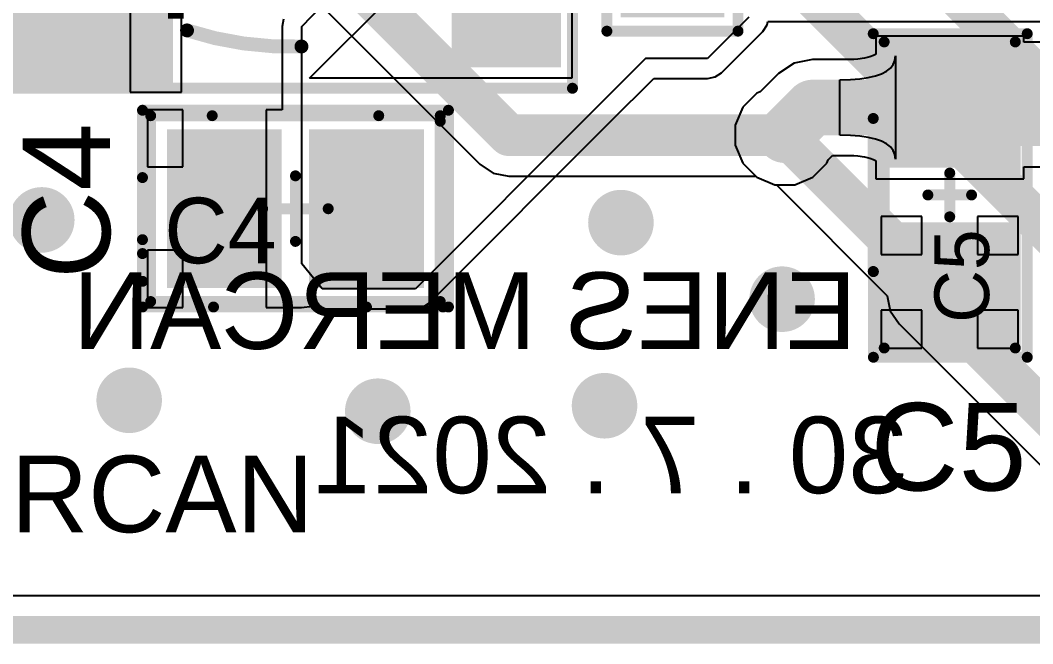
# Model space of a CAD drawing. Header units: millimetres. Extents: x -0.02 to 2.02, y -0.29 to 0.8.
# Drawn here: x 0.3338 to 0.6986, y -0.0155 to 0.209 of the extents above; entities that cross this region are included whole.
import ezdxf

# ---------------------------------------------------------------- set-up
doc = ezdxf.new("R2010")
doc.units = ezdxf.units.MM
doc.header["$MEASUREMENT"] = 0
for name, color, linetype in [('BottomLayer', 5, 'Continuous'), ('BottomOverlay', 54, 'Continuous'), ('DrillGuide', 244, 'Continuous'), ('KeepOutLayer', 6, 'Continuous'), ('Mechanical2', 216, 'Continuous'), ('Mechanical4', 56, 'Continuous'), ('TopLayer', 1, 'Continuous'), ('TopOverlay', 2, 'Continuous'), ('TopPaste', 8, 'Continuous'), ('TopSolder', 216, 'Continuous'), ('ViaHoleLayer', 16, 'Continuous')]:
    doc.layers.add(name, color=color, linetype=linetype)
doc.styles.add('Arial', font='arial.ttf', dxfattribs={"height": 0.2})

# ---------------------------------------------------------------- blocks, each defined once
blk = doc.blocks.new('RES_0603_15')
at = {"layer": 'TopLayer'}
for points in [[(-0.0502, 0.01673), (-0.01673, 0.01673), (-0.01673, -0.01673), (-0.0502, -0.01673)], [(0.01673, 0.01673), (0.0502, 0.01673), (0.0502, -0.01673), (0.01673, -0.01673)]]:
    blk.add_hatch(color=1, dxfattribs=at).paths.add_polyline_path(points)
at = {"layer": 'TopPaste'}
for points in [[(-0.0502, 0.01673), (-0.01673, 0.01673), (-0.01673, -0.01673), (-0.0502, -0.01673)], [(0.01673, 0.01673), (0.0502, 0.01673), (0.0502, -0.01673), (0.01673, -0.01673)]]:
    blk.add_hatch(color=8, dxfattribs=at).paths.add_polyline_path(points)
at = {"layer": 'TopSolder'}
for points in [[(-0.05217, 0.0187), (-0.01476, 0.0187), (-0.01476, -0.0187), (-0.05217, -0.0187)], [(0.01476, 0.0187), (0.05217, 0.0187), (0.05217, -0.0187), (0.01476, -0.0187)]]:
    blk.add_hatch(color=216, dxfattribs=at).paths.add_polyline_path(points)
at = {"layer": 'Mechanical2', "const_width": 0.00394}
for points in [[(-0.05715, 0.02362), (-0.05715, -0.02362)], [(-0.05715, 0.02362), (0.05732, 0.02362)], [(0.05732, 0.02362), (0.05732, -0.02362)], [(0, 0.00787), (0, -0.00787)], [(-0.00787, 0), (0.00787, 0)], [(-0.05715, -0.02362), (0.05732, -0.02362)]]:
    blk.add_lwpolyline(points, dxfattribs=at)
at = {"layer": 'Mechanical2', "const_width": 0.00197}
for points in [[(-0.05814, 0.02362, 1), (-0.05617, 0.02362, 1)], [(-0.05814, 0.02362, 1), (-0.05617, 0.02362, 1)], [(0.05633, 0.02362, 1), (0.0583, 0.02362, 1)], [(0.05633, 0.02362, 1), (0.0583, 0.02362, 1)], [(-0.00098, 0.00787, 1), (0.00098, 0.00787, 1)], [(-0.00886, 0, 1), (-0.00689, 0, 1)], [(0.00689, 0, 1), (0.00886, 0, 1)], [(-0.00098, -0.00787, 1), (0.00098, -0.00787, 1)], [(-0.05814, -0.02362, 1), (-0.05617, -0.02362, 1)], [(-0.05814, -0.02362, 1), (-0.05617, -0.02362, 1)], [(0.05633, -0.02362, 1), (0.0583, -0.02362, 1)], [(0.05633, -0.02362, 1), (0.0583, -0.02362, 1)]]:
    blk.add_lwpolyline(points, format="xyb", close=True, dxfattribs=at)
at = {"layer": 'Mechanical4', "const_width": 0.00394}
for points in [[(-0.05715, 0.02362), (-0.05715, -0.02362)], [(-0.05715, 0.02362), (0.05732, 0.02362)], [(0.05732, 0.02362), (0.05732, -0.02362)], [(-0.05715, -0.02362), (0.05732, -0.02362)]]:
    blk.add_lwpolyline(points, dxfattribs=at)
at = {"layer": 'Mechanical4', "const_width": 0.00197}
for points in [[(-0.05814, 0.02362, 1), (-0.05617, 0.02362, 1)], [(-0.05814, 0.02362, 1), (-0.05617, 0.02362, 1)], [(0.05633, 0.02362, 1), (0.0583, 0.02362, 1)], [(0.05633, 0.02362, 1), (0.0583, 0.02362, 1)], [(-0.05814, -0.02362, 1), (-0.05617, -0.02362, 1)], [(-0.05814, -0.02362, 1), (-0.05617, -0.02362, 1)], [(0.05633, -0.02362, 1), (0.0583, -0.02362, 1)], [(0.05633, -0.02362, 1), (0.0583, -0.02362, 1)]]:
    blk.add_lwpolyline(points, format="xyb", close=True, dxfattribs=at)
at = {"layer": 'TopOverlay', "const_width": 0.00394}
for points in [[(-0.05715, 0.02362), (-0.05715, -0.02362)], [(-0.05715, 0.02362), (0.05732, 0.02362)], [(0.05732, 0.02362), (0.05732, -0.02362)], [(-0.05715, -0.02362), (0.05732, -0.02362)]]:
    blk.add_lwpolyline(points, dxfattribs=at)
at = {"layer": 'TopOverlay', "const_width": 0.00197}
for points in [[(-0.05814, 0.02362, 1), (-0.05617, 0.02362, 1)], [(-0.05814, 0.02362, 1), (-0.05617, 0.02362, 1)], [(0.05633, 0.02362, 1), (0.0583, 0.02362, 1)], [(0.05633, 0.02362, 1), (0.0583, 0.02362, 1)], [(-0.05814, -0.02362, 1), (-0.05617, -0.02362, 1)], [(-0.05814, -0.02362, 1), (-0.05617, -0.02362, 1)], [(0.05633, -0.02362, 1), (0.0583, -0.02362, 1)], [(0.05633, -0.02362, 1), (0.0583, -0.02362, 1)]]:
    blk.add_lwpolyline(points, format="xyb", close=True, dxfattribs=at)
at = {"layer": 'Mechanical4'}
blk.add_text('R1', height=0.015748, dxfattribs=at).set_placement((-0.04724, -0.01181))
blk = doc.blocks.new('CAP_CER_0805_22')
at = {"layer": 'TopLayer'}
for points in [[(-0.04331, 0.02559), (-0.00787, 0.02559), (-0.00787, -0.02559), (-0.04331, -0.02559)], [(0.00787, 0.02559), (0.04331, 0.02559), (0.04331, -0.02559), (0.00787, -0.02559)]]:
    blk.add_hatch(color=1, dxfattribs=at).paths.add_polyline_path(points)
at = {"layer": 'TopPaste'}
for points in [[(-0.04331, 0.02559), (-0.00787, 0.02559), (-0.00787, -0.02559), (-0.04331, -0.02559)], [(0.00787, 0.02559), (0.04331, 0.02559), (0.04331, -0.02559), (0.00787, -0.02559)]]:
    blk.add_hatch(color=8, dxfattribs=at).paths.add_polyline_path(points)
at = {"layer": 'TopSolder'}
for points in [[(-0.04626, 0.02854), (-0.00492, 0.02854), (-0.00492, -0.02854), (-0.04626, -0.02854)], [(0.00492, 0.02854), (0.04626, 0.02854), (0.04626, -0.02854), (0.00492, -0.02854)]]:
    blk.add_hatch(color=216, dxfattribs=at).paths.add_polyline_path(points)
at = {"layer": 'Mechanical2', "const_width": 0.00394}
for points in [[(-0.05512, 0.03543), (0.05512, 0.03543)], [(-0.05512, -0.03543), (-0.05512, 0.03543)], [(0.05512, -0.03543), (0.05512, 0.03543)], [(0, -0.01181), (0, 0.01181)], [(-0.01182, -0.00004), (0.0118, -0.00004)], [(-0.05512, -0.03543), (-0.02953, -0.03543)], [(-0.02953, -0.03543), (0.02559, -0.03543)], [(0.02559, -0.03543), (0.05315, -0.03543)]]:
    blk.add_lwpolyline(points, dxfattribs=at)
at = {"layer": 'Mechanical2', "const_width": 0.00197}
for points in [[(-0.0561, 0.03543, 1), (-0.05413, 0.03543, 1)], [(-0.0561, 0.03543, 1), (-0.05413, 0.03543, 1)], [(0.05413, 0.03543, 1), (0.0561, 0.03543, 1)], [(0.05413, 0.03543, 1), (0.0561, 0.03543, 1)], [(-0.00098, 0.01181, 1), (0.00098, 0.01181, 1)], [(-0.01281, -0.00004, 1), (-0.01084, -0.00004, 1)], [(0.01081, -0.00004, 1), (0.01278, -0.00004, 1)], [(-0.00098, -0.01181, 1), (0.00098, -0.01181, 1)], [(-0.0561, -0.03543, 1), (-0.05413, -0.03543, 1)], [(-0.0561, -0.03543, 1), (-0.05413, -0.03543, 1)], [(-0.03051, -0.03543, 1), (-0.02854, -0.03543, 1)], [(-0.03051, -0.03543, 1), (-0.02854, -0.03543, 1)], [(0.02461, -0.03543, 1), (0.02657, -0.03543, 1)], [(0.02461, -0.03543, 1), (0.02657, -0.03543, 1)], [(0.05217, -0.03543, 1), (0.05413, -0.03543, 1)], [(0.05413, -0.03543, 1), (0.0561, -0.03543, 1)]]:
    blk.add_lwpolyline(points, format="xyb", close=True, dxfattribs=at)
at = {"layer": 'Mechanical4', "const_width": 0.00394}
for points in [[(-0.05512, 0.01118), (-0.05512, 0.03543)], [(-0.05512, 0.03543), (0.05512, 0.03543)], [(0.05512, -0.03543), (0.05512, 0.03543)], [(-0.05512, -0.01118), (-0.05512, 0.01118)], [(-0.05512, -0.01618), (-0.05512, -0.01118)], [(-0.05512, -0.02618), (-0.05512, -0.01618)], [(-0.05512, -0.03543), (-0.05512, -0.02618)], [(-0.05512, -0.03543), (0.05512, -0.03543)]]:
    blk.add_lwpolyline(points, dxfattribs=at)
at = {"layer": 'Mechanical4', "const_width": 0.00197}
for points in [[(-0.0561, 0.03543, 1), (-0.05413, 0.03543, 1)], [(-0.0561, 0.03543, 1), (-0.05413, 0.03543, 1)], [(0.05413, 0.03543, 1), (0.0561, 0.03543, 1)], [(0.05413, 0.03543, 1), (0.0561, 0.03543, 1)], [(-0.0561, 0.01118, 1), (-0.05413, 0.01118, 1)], [(-0.0561, 0.01118, 1), (-0.05413, 0.01118, 1)], [(-0.0561, -0.01118, 1), (-0.05413, -0.01118, 1)], [(-0.0561, -0.01118, 1), (-0.05413, -0.01118, 1)], [(-0.0561, -0.01618, 1), (-0.05413, -0.01618, 1)], [(-0.0561, -0.01618, 1), (-0.05413, -0.01618, 1)], [(-0.0561, -0.02618, 1), (-0.05413, -0.02618, 1)], [(-0.0561, -0.02618, 1), (-0.05413, -0.02618, 1)], [(-0.0561, -0.03543, 1), (-0.05413, -0.03543, 1)], [(-0.0561, -0.03543, 1), (-0.05413, -0.03543, 1)], [(0.05413, -0.03543, 1), (0.0561, -0.03543, 1)], [(0.05413, -0.03543, 1), (0.0561, -0.03543, 1)]]:
    blk.add_lwpolyline(points, format="xyb", close=True, dxfattribs=at)
at = {"layer": 'TopOverlay', "const_width": 0.00394}
for points in [[(-0.05217, -0.03346), (-0.05217, 0.03346)], [(-0.05217, 0.03346), (-0.03, 0.03346)], [(-0.03, 0.03346), (0.03, 0.03346)], [(0.03, 0.03346), (0.05217, 0.03346)], [(0.05217, -0.03346), (0.05217, 0.0315)], [(-0.05217, -0.03346), (0.05217, -0.03346)]]:
    blk.add_lwpolyline(points, dxfattribs=at)
at = {"layer": 'TopOverlay', "const_width": 0.00197}
for points in [[(-0.05315, 0.03346, 1), (-0.05118, 0.03346, 1)], [(-0.05315, 0.03346, 1), (-0.05118, 0.03346, 1)], [(-0.03098, 0.03346, 1), (-0.02902, 0.03346, 1)], [(-0.03098, 0.03346, 1), (-0.02902, 0.03346, 1)], [(0.02902, 0.03346, 1), (0.03098, 0.03346, 1)], [(0.02902, 0.03346, 1), (0.03098, 0.03346, 1)], [(0.05118, 0.03346, 1), (0.05315, 0.03346, 1)], [(0.05118, 0.0315, 1), (0.05315, 0.0315, 1)], [(-0.05315, -0.03346, 1), (-0.05118, -0.03346, 1)], [(-0.05315, -0.03346, 1), (-0.05118, -0.03346, 1)], [(0.05118, -0.03346, 1), (0.05315, -0.03346, 1)], [(0.05118, -0.03346, 1), (0.05315, -0.03346, 1)]]:
    blk.add_lwpolyline(points, format="xyb", close=True, dxfattribs=at)
at = {"layer": 'Mechanical4'}
blk.add_text('C4', height=0.023622, rotation=360, dxfattribs=at).set_placement((-0.04724, -0.01969))
blk = doc.blocks.new('CAP_CER_0603_25')
at = {"layer": 'TopLayer'}
for points in [[(-0.0502, 0.01969), (-0.0128, 0.01969), (-0.0128, -0.01969), (-0.0502, -0.01969)], [(0.0128, 0.01969), (0.0502, 0.01969), (0.0502, -0.01969), (0.0128, -0.01969)]]:
    blk.add_hatch(color=1, dxfattribs=at).paths.add_polyline_path(points)
at = {"layer": 'TopPaste'}
for points in [[(-0.0502, 0.01969), (-0.0128, 0.01969), (-0.0128, -0.01969), (-0.0502, -0.01969)], [(0.0128, 0.01969), (0.0502, 0.01969), (0.0502, -0.01969), (0.0128, -0.01969)]]:
    blk.add_hatch(color=8, dxfattribs=at).paths.add_polyline_path(points)
at = {"layer": 'TopSolder'}
for points in [[(-0.05315, 0.02264), (-0.00984, 0.02264), (-0.00984, -0.02264), (-0.05315, -0.02264)], [(0.00984, 0.02264), (0.05315, 0.02264), (0.05315, -0.02264), (0.00984, -0.02264)]]:
    blk.add_hatch(color=216, dxfattribs=at).paths.add_polyline_path(points)
at = {"layer": 'Mechanical2', "const_width": 0.00394}
for points in [[(-0.05512, 0.02362), (0.05512, 0.02362)], [(-0.05512, 0.02362), (-0.05512, -0.02362)], [(0.05512, 0.02362), (0.05512, -0.02362)], [(0, 0.00787), (0, -0.00787)], [(-0.00787, 0), (0.00787, 0)], [(-0.05512, -0.02362), (0.05512, -0.02362)]]:
    blk.add_lwpolyline(points, dxfattribs=at)
at = {"layer": 'Mechanical2', "const_width": 0.00197}
for points in [[(-0.0561, 0.02362, 1), (-0.05413, 0.02362, 1)], [(-0.0561, 0.02362, 1), (-0.05413, 0.02362, 1)], [(0.05413, 0.02362, 1), (0.0561, 0.02362, 1)], [(0.05413, 0.02362, 1), (0.0561, 0.02362, 1)], [(-0.00098, 0.00787, 1), (0.00098, 0.00787, 1)], [(-0.00886, 0, 1), (-0.00689, 0, 1)], [(0.00689, 0, 1), (0.00886, 0, 1)], [(-0.00098, -0.00787, 1), (0.00098, -0.00787, 1)], [(-0.0561, -0.02362, 1), (-0.05413, -0.02362, 1)], [(-0.0561, -0.02362, 1), (-0.05413, -0.02362, 1)], [(0.05413, -0.02362, 1), (0.0561, -0.02362, 1)], [(0.05413, -0.02362, 1), (0.0561, -0.02362, 1)]]:
    blk.add_lwpolyline(points, format="xyb", close=True, dxfattribs=at)
at = {"layer": 'Mechanical4', "const_width": 0.00394}
for points in [[(-0.05512, 0.02362), (0.05512, 0.02362)], [(-0.05512, 0.02362), (-0.05512, -0.02362)], [(0.05512, 0.02362), (0.05512, -0.02362)], [(-0.05512, -0.02362), (0.05512, -0.02362)]]:
    blk.add_lwpolyline(points, dxfattribs=at)
at = {"layer": 'Mechanical4', "const_width": 0.00197}
for points in [[(-0.0561, 0.02362, 1), (-0.05413, 0.02362, 1)], [(-0.0561, 0.02362, 1), (-0.05413, 0.02362, 1)], [(0.05413, 0.02362, 1), (0.0561, 0.02362, 1)], [(0.05413, 0.02362, 1), (0.0561, 0.02362, 1)], [(-0.0561, -0.02362, 1), (-0.05413, -0.02362, 1)], [(-0.0561, -0.02362, 1), (-0.05413, -0.02362, 1)], [(0.05413, -0.02362, 1), (0.0561, -0.02362, 1)], [(0.05413, -0.02362, 1), (0.0561, -0.02362, 1)]]:
    blk.add_lwpolyline(points, format="xyb", close=True, dxfattribs=at)
at = {"layer": 'TopOverlay', "const_width": 0.00394}
for points in [[(-0.05844, 0.0275), (-0.05844, -0.02792)], [(-0.05844, 0.0275), (-0.02761, 0.0275)], [(-0.02756, 0.02756), (-0.02761, 0.0275)], [(-0.02756, 0.02756), (0.02756, 0.02756)], [(0.02756, 0.02756), (0.05807, 0.02756)], [(0.05807, 0.02756), (0.05807, -0.02792)], [(-0.05844, -0.02792), (0.05807, -0.02792)]]:
    blk.add_lwpolyline(points, dxfattribs=at)
at = {"layer": 'TopOverlay', "const_width": 0.00197}
for points in [[(-0.05943, 0.0275, 1), (-0.05746, 0.0275, 1)], [(-0.05943, 0.0275, 1), (-0.05746, 0.0275, 1)], [(-0.0286, 0.0275, 1), (-0.02663, 0.0275, 1)], [(-0.0286, 0.0275, 1), (-0.02663, 0.0275, 1)], [(-0.02854, 0.02756, 1), (-0.02657, 0.02756, 1)], [(-0.02854, 0.02756, 1), (-0.02657, 0.02756, 1)], [(0.02657, 0.02756, 1), (0.02854, 0.02756, 1)], [(0.02657, 0.02756, 1), (0.02854, 0.02756, 1)], [(0.05709, 0.02756, 1), (0.05906, 0.02756, 1)], [(0.05709, 0.02756, 1), (0.05906, 0.02756, 1)], [(-0.05943, -0.02792, 1), (-0.05746, -0.02792, 1)], [(-0.05943, -0.02792, 1), (-0.05746, -0.02792, 1)], [(0.05709, -0.02792, 1), (0.05906, -0.02792, 1)], [(0.05709, -0.02792, 1), (0.05906, -0.02792, 1)]]:
    blk.add_lwpolyline(points, format="xyb", close=True, dxfattribs=at)
at = {"layer": 'Mechanical4'}
blk.add_text('C5', height=0.019685, dxfattribs=at).set_placement((-0.04605, -0.01418))
blk = doc.blocks.new('ML414H_IV01E_26')
at = {"layer": 'TopLayer'}
for points in [[(0.06332, 0.10216), (0.10269, 0.10216), (0.10269, 0.06279), (0.06332, 0.06279)], [(-0.05479, -0.03957), (0.10663, -0.03957), (0.10663, -0.1065), (-0.05479, -0.1065)]]:
    blk.add_hatch(color=1, dxfattribs=at).paths.add_polyline_path(points)
at = {"layer": 'TopPaste'}
blk.add_hatch(color=8, dxfattribs=at).paths.add_polyline_path([(-0.05479, -0.03957), (0.10663, -0.03957), (0.10663, -0.1065), (-0.05479, -0.1065)])
at = {"layer": 'TopSolder'}
for points in [[(0.06332, 0.10216), (0.10269, 0.10216), (0.10269, 0.06279), (0.06332, 0.06279)], [(-0.05676, -0.0376), (0.10859, -0.0376), (0.10859, -0.10847), (-0.05676, -0.10847)]]:
    blk.add_hatch(color=216, dxfattribs=at).paths.add_polyline_path(points)
at = {"layer": 'Mechanical2', "const_width": 0.00394}
for points in [[(-0.09843, -0.11024), (-0.09843, 0.1063)], [(0.01181, 0.1063), (-0.09843, 0.1063)], [(0.11024, 0.1063), (0.01181, 0.1063)], [(0.11024, -0.11024), (0.11024, 0.1063)], [(0, -0.01969), (0, 0.01969)], [(0.01969, 0), (-0.01969, 0)], [(0.11024, -0.11024), (-0.09843, -0.11024)]]:
    blk.add_lwpolyline(points, dxfattribs=at)
at = {"layer": 'Mechanical2', "const_width": 0.00197}
for points in [[(-0.09941, 0.1063, 1), (-0.09744, 0.1063, 1)], [(-0.09941, 0.1063, 1), (-0.09744, 0.1063, 1)], [(0.01083, 0.1063, 1), (0.0128, 0.1063, 1)], [(0.01083, 0.1063, 1), (0.0128, 0.1063, 1)], [(0.10925, 0.1063, 1), (0.11122, 0.1063, 1)], [(0.10925, 0.1063, 1), (0.11122, 0.1063, 1)], [(-0.00098, 0.01969, 1), (0.00098, 0.01969, 1)], [(-0.02067, 0, 1), (-0.0187, 0, 1)], [(0.0187, 0, 1), (0.02067, 0, 1)], [(-0.00098, -0.01969, 1), (0.00098, -0.01969, 1)], [(-0.09941, -0.11024, 1), (-0.09744, -0.11024, 1)], [(-0.09941, -0.11024, 1), (-0.09744, -0.11024, 1)], [(0.10925, -0.11024, 1), (0.11122, -0.11024, 1)], [(0.10925, -0.11024, 1), (0.11122, -0.11024, 1)]]:
    blk.add_lwpolyline(points, format="xyb", close=True, dxfattribs=at)
at = {"layer": 'Mechanical4', "const_width": 0.00394}
for points in [[(-0.09843, -0.11024), (-0.09843, 0.1063)], [(0.01181, 0.1063), (-0.09843, 0.1063)], [(0.11024, 0.1063), (0.01181, 0.1063)], [(0.11024, -0.11024), (0.11024, 0.1063)], [(0.11024, -0.11024), (-0.09843, -0.11024)]]:
    blk.add_lwpolyline(points, dxfattribs=at)
at = {"layer": 'Mechanical4', "const_width": 0.00197}
for points in [[(-0.09941, 0.1063, 1), (-0.09744, 0.1063, 1)], [(-0.09941, 0.1063, 1), (-0.09744, 0.1063, 1)], [(0.01083, 0.1063, 1), (0.0128, 0.1063, 1)], [(0.01083, 0.1063, 1), (0.0128, 0.1063, 1)], [(0.10925, 0.1063, 1), (0.11122, 0.1063, 1)], [(0.10925, 0.1063, 1), (0.11122, 0.1063, 1)], [(-0.09941, -0.11024, 1), (-0.09744, -0.11024, 1)], [(-0.09941, -0.11024, 1), (-0.09744, -0.11024, 1)], [(0.10925, -0.11024, 1), (0.11122, -0.11024, 1)], [(0.10925, -0.11024, 1), (0.11122, -0.11024, 1)]]:
    blk.add_lwpolyline(points, format="xyb", close=True, dxfattribs=at)
at = {"layer": 'TopLayer'}
for p, q in [((0.10663, 0.01161), (0.01214, 0.1061)), ((0.01214, 0.1061), (0.10663, 0.1061)), ((0.10663, 0.1061), (0.10663, 0.01161))]:
    blk.add_line(p, q, dxfattribs=at)
at = {"layer": 'TopOverlay', "const_width": 0.005}
for points in [[(-0.06898, -0.06433, -0.668179), (0.00329, 0.09427)], [(0.0952, 0.00866, -0.087489), (0.0894, -0.03257)]]:
    blk.add_lwpolyline(points, format="xyb", dxfattribs=at)
at = {"layer": 'TopOverlay', "const_width": 0.0025}
for points in [[(0.00204, 0.09427, 1), (0.00454, 0.09427, 1)], [(0.09395, 0.00866, 1), (0.09645, 0.00866, 1)], [(0.08815, -0.03257, 1), (0.09065, -0.03257, 1)], [(-0.07023, -0.06433, 1), (-0.06773, -0.06433, 1)]]:
    blk.add_lwpolyline(points, format="xyb", close=True, dxfattribs=at)
at = {"layer": 'Mechanical4'}
blk.add_text('BAT1', height=0.051181, dxfattribs=at).set_placement((-0.08268, -0.03937))

msp = doc.modelspace()

# ---------------------------------------------------------------- hatches: boundary and pattern name
at = {"layer": 'BottomLayer'}
h = msp.add_hatch(color=5, dxfattribs=at)
edge = h.paths.add_edge_path()
edge.add_arc((0.60925, 0.16761), 0.00984, 0, 360)
h = msp.add_hatch(color=5, dxfattribs=at)
edge = h.paths.add_edge_path()
edge.add_arc((0.34154, 0.1371), 0.01181, 0, 360)
h = msp.add_hatch(color=5, dxfattribs=at)
edge = h.paths.add_edge_path()
edge.add_arc((0.5502, 0.13611), 0.01181, 0, 360)
h = msp.add_hatch(color=5, dxfattribs=at)
edge = h.paths.add_edge_path()
edge.add_arc((0.60827, 0.10855), 0.01181, 0, 360)
h = msp.add_hatch(color=5, dxfattribs=at)
edge = h.paths.add_edge_path()
edge.add_arc((0.37303, 0.07213), 0.01181, 0, 360)
h = msp.add_hatch(color=5, dxfattribs=at)
edge = h.paths.add_edge_path()
edge.add_arc((0.54429, 0.07017), 0.01181, 0, 360)
h = msp.add_hatch(color=5, dxfattribs=at)
edge = h.paths.add_edge_path()
edge.add_arc((0.4626, 0.0682), 0.01181, 0, 360)
at = {"layer": 'TopLayer'}
h = msp.add_hatch(color=1, dxfattribs=at)
edge = h.paths.add_edge_path()
edge.add_arc((0.60925, 0.16761), 0.00984, 0, 360)
h = msp.add_hatch(color=1, dxfattribs=at)
edge = h.paths.add_edge_path()
edge.add_arc((0.34154, 0.1371), 0.01181, 0, 360)
h = msp.add_hatch(color=1, dxfattribs=at)
edge = h.paths.add_edge_path()
edge.add_arc((0.5502, 0.13611), 0.01181, 0, 360)
h = msp.add_hatch(color=1, dxfattribs=at)
edge = h.paths.add_edge_path()
edge.add_arc((0.60827, 0.10855), 0.01181, 0, 360)
h = msp.add_hatch(color=1, dxfattribs=at)
edge = h.paths.add_edge_path()
edge.add_arc((0.37303, 0.07213), 0.01181, 0, 360)
h = msp.add_hatch(color=1, dxfattribs=at)
edge = h.paths.add_edge_path()
edge.add_arc((0.54429, 0.07017), 0.01181, 0, 360)
h = msp.add_hatch(color=1, dxfattribs=at)
edge = h.paths.add_edge_path()
edge.add_arc((0.4626, 0.0682), 0.01181, 0, 360)
at = {"layer": 'ViaHoleLayer'}
h = msp.add_hatch(color=16, dxfattribs=at)
edge = h.paths.add_edge_path()
edge.add_arc((0.60925, 0.16761), 0.00591, 0, 360)
h = msp.add_hatch(color=16, dxfattribs=at)
edge = h.paths.add_edge_path()
edge.add_arc((0.34154, 0.1371), 0.00591, 0, 360)
h = msp.add_hatch(color=16, dxfattribs=at)
edge = h.paths.add_edge_path()
edge.add_arc((0.5502, 0.13611), 0.00591, 0, 360)
h = msp.add_hatch(color=16, dxfattribs=at)
edge = h.paths.add_edge_path()
edge.add_arc((0.60827, 0.10855), 0.00591, 0, 360)
h = msp.add_hatch(color=16, dxfattribs=at)
edge = h.paths.add_edge_path()
edge.add_arc((0.37303, 0.07213), 0.00591, 0, 360)
h = msp.add_hatch(color=16, dxfattribs=at)
edge = h.paths.add_edge_path()
edge.add_arc((0.4626, 0.0682), 0.00591, 0, 360)
h = msp.add_hatch(color=16, dxfattribs=at)
edge = h.paths.add_edge_path()
edge.add_arc((0.54429, 0.07017), 0.00591, 0, 360)

# ---------------------------------------------------------------- linework, layer by layer
at = {"layer": 'BottomLayer'}
for p, q in [((0.42902, 0.22752), (0.49939, 0.15715)), ((0.49939, 0.15715), (0.50419, 0.15395)), ((0.50419, 0.15395), (0.50984, 0.15282)), ((0.50984, 0.15282), (0.5988, 0.15282)), ((0.5988, 0.15282), (0.59915, 0.15248)), ((0.59915, 0.15248), (0.6057, 0.14976)), ((0.6057, 0.14976), (0.60619, 0.14976)), ((0.60619, 0.14976), (0.64615, 0.1098)), ((0.64615, 0.1098), (0.64722, 0.10441)), ((0.64722, 0.10441), (0.65043, 0.09962)), ((0.65043, 0.09962), (0.70313, 0.04692)), ((1.99114, 0.00169), (0.01224, 0.00169))]:
    msp.add_line(p, q, dxfattribs=at)
at = {"layer": 'BottomLayer', "const_width": 0.015}
for points in [[(0.57964, 0.30942), (0.76969, 0.11938)], [(0.55413, 0.28276), (0.75197, 0.08493)], [(0.43209, 0.24536), (0.50984, 0.16761)], [(0.50984, 0.16761), (0.60925, 0.16761)], [(0.60925, 0.16761), (0.66088, 0.11598)], [(0.66088, 0.11007), (0.66088, 0.11598)], [(0.66088, 0.11007), (0.71358, 0.05737)]]:
    msp.add_lwpolyline(points, dxfattribs=at)
at = {"layer": 'BottomLayer', "const_width": 0.0075}
for points in [[(0.50609, 0.16761, 1), (0.51359, 0.16761, 1)], [(0.50609, 0.16761, 1), (0.51359, 0.16761, 1)], [(0.6055, 0.16761, 1), (0.613, 0.16761, 1)], [(0.6055, 0.16761, 1), (0.613, 0.16761, 1)], [(0.65713, 0.11598, 1), (0.66463, 0.11598, 1)], [(0.65713, 0.11598, 1), (0.66463, 0.11598, 1)], [(0.65713, 0.11007, 1), (0.66463, 0.11007, 1)], [(0.65713, 0.11007, 1), (0.66463, 0.11007, 1)]]:
    msp.add_lwpolyline(points, format="xyb", close=True, dxfattribs=at)
at = {"layer": 'DrillGuide', "const_width": 0.00394}
msp.add_lwpolyline([(0, -0.01054), (2.0187, -0.01054)], dxfattribs=at)
at = {"layer": 'KeepOutLayer', "const_width": 0.01}
msp.add_lwpolyline([(0, -0.01054), (2.0187, -0.01054)], dxfattribs=at)
at = {"layer": 'TopLayer'}
for p, q in [((0.43528, 0.2068), (0.51446, 0.28867)), ((0.3734, 0.24883), (0.3734, 0.18312)), ((0.39187, 0.18312), (0.39187, 0.24883)), ((0.4284, 0.20811), (0.42814, 0.2068)), ((0.42864, 0.20942), (0.4284, 0.20811)), ((0.59632, 0.21006), (0.58143, 0.19517)), ((0.60291, 0.20733), (0.60316, 0.20857)), ((0.60316, 0.20857), (0.85155, 0.20857)), ((0.42814, 0.2068), (0.42814, 0.17675)), ((0.43528, 0.12125), (0.43528, 0.2068)), ((0.58647, 0.19012), (0.60137, 0.20501)), ((0.60137, 0.20501), (0.60291, 0.20733)), ((0.64901, 0.20328), (0.64198, 0.20328)), ((0.64198, 0.20328), (0.64198, 0.19674)), ((0.6491, 0.2033), (0.64901, 0.20328)), ((0.64918, 0.20328), (0.6491, 0.2033)), ((0.69535, 0.20328), (0.64918, 0.20328)), ((0.69535, 0.20109), (0.69535, 0.20328)), ((0.70645, 0.20109), (0.69535, 0.20109)), ((0.55906, 0.19517), (0.5412, 0.17731)), ((0.58143, 0.19517), (0.55906, 0.19517)), ((0.61259, 0.19359), (0.60697, 0.18984)), ((0.61923, 0.19491), (0.61259, 0.19359)), ((0.63408, 0.19491), (0.61923, 0.19491)), ((0.63552, 0.19502), (0.63408, 0.19491)), ((0.63799, 0.19538), (0.63552, 0.19502)), ((0.63991, 0.19582), (0.63799, 0.19538)), ((0.64124, 0.19629), (0.63991, 0.19582)), ((0.64197, 0.19667), (0.64124, 0.19629)), ((0.64198, 0.19674), (0.64197, 0.19667)), ((0.6483, 0.19307), (0.6489, 0.19453)), ((0.6489, 0.19453), (0.6491, 0.19616)), ((0.6491, 0.19616), (0.6491, 0.159)), ((0.58416, 0.18857), (0.58647, 0.19012)), ((0.60697, 0.18984), (0.60038, 0.18324)), ((0.6419, 0.18895), (0.6441, 0.18973)), ((0.6441, 0.18973), (0.6459, 0.19067)), ((0.6459, 0.19067), (0.6473, 0.19179)), ((0.6473, 0.19179), (0.6483, 0.19307)), ((0.54625, 0.17227), (0.56201, 0.18803)), ((0.56201, 0.18803), (0.58143, 0.18803)), ((0.58143, 0.18803), (0.58416, 0.18857)), ((0.6291, 0.18758), (0.6329, 0.18767)), ((0.6291, 0.16758), (0.6291, 0.18758)), ((0.6329, 0.18767), (0.6363, 0.18792)), ((0.6363, 0.18792), (0.6393, 0.18835)), ((0.6393, 0.18835), (0.6419, 0.18895)), ((0.3734, 0.18312), (0.39187, 0.18312)), ((0.59915, 0.18273), (0.59413, 0.17771)), ((0.60038, 0.18324), (0.59915, 0.18273)), ((0.39234, 0.17675), (0.37963, 0.17675)), ((0.37963, 0.17675), (0.37963, 0.15616)), ((0.39234, 0.15616), (0.39234, 0.17675)), ((0.42814, 0.17675), (0.42234, 0.17675)), ((0.42234, 0.17675), (0.42234, 0.14116)), ((0.5412, 0.17731), (0.47614, 0.11225)), ((0.59413, 0.17771), (0.59141, 0.17116)), ((0.48324, 0.10926), (0.54625, 0.17227)), ((0.59141, 0.17116), (0.59141, 0.16406)), ((0.6329, 0.16749), (0.6291, 0.16758)), ((0.6363, 0.16724), (0.6329, 0.16749)), ((0.6393, 0.16681), (0.6363, 0.16724)), ((0.6419, 0.16621), (0.6393, 0.16681)), ((0.6441, 0.16544), (0.6419, 0.16621)), ((0.6459, 0.16449), (0.6441, 0.16544)), ((0.6473, 0.16338), (0.6459, 0.16449)), ((0.59141, 0.16406), (0.59413, 0.1575)), ((0.6483, 0.16209), (0.6473, 0.16338)), ((0.6489, 0.16063), (0.6483, 0.16209)), ((0.6491, 0.159), (0.6489, 0.16063)), ((0.59413, 0.1575), (0.59915, 0.15248)), ((0.61936, 0.15248), (0.62438, 0.1575)), ((0.62438, 0.1575), (0.62489, 0.15873)), ((0.62489, 0.15873), (0.62641, 0.16025)), ((0.62641, 0.16025), (0.63408, 0.16025)), ((0.63408, 0.16025), (0.63552, 0.16014)), ((0.63552, 0.16014), (0.63799, 0.15979)), ((0.63799, 0.15979), (0.63991, 0.15934)), ((0.63991, 0.15934), (0.64124, 0.15887)), ((0.64124, 0.15887), (0.64197, 0.15849)), ((0.64197, 0.15849), (0.64198, 0.15842)), ((0.64198, 0.15842), (0.64198, 0.15188)), ((0.37963, 0.15616), (0.39234, 0.15616)), ((0.69535, 0.15188), (0.69535, 0.15623)), ((0.69535, 0.15623), (0.70645, 0.15623)), ((0.59915, 0.15248), (0.6057, 0.14976)), ((0.6057, 0.14976), (0.6128, 0.14976)), ((0.6128, 0.14976), (0.61936, 0.15248)), ((0.64198, 0.15188), (0.64901, 0.15188)), ((0.64901, 0.15188), (0.6491, 0.15186)), ((0.6491, 0.15186), (0.64918, 0.15188)), ((0.64918, 0.15188), (0.69535, 0.15188)), ((0.42234, 0.14116), (0.42234, 0.10557)), ((0.65866, 0.13829), (0.64398, 0.13829)), ((0.64398, 0.13829), (0.64398, 0.12459)), ((0.65866, 0.12459), (0.65866, 0.13829)), ((0.69335, 0.13829), (0.67866, 0.13829)), ((0.67866, 0.13829), (0.67866, 0.12459)), ((0.69335, 0.12459), (0.69335, 0.13829)), ((0.39234, 0.12616), (0.37963, 0.12616)), ((0.37963, 0.12616), (0.37963, 0.10557)), ((0.39234, 0.10557), (0.39234, 0.12616)), ((0.64398, 0.12459), (0.65866, 0.12459)), ((0.67866, 0.12459), (0.69335, 0.12459)), ((0.44255, 0.11225), (0.43528, 0.12125)), ((0.47614, 0.11225), (0.44255, 0.11225)), ((0.43506, 0.10557), (0.43906, 0.10605)), ((0.43906, 0.10605), (0.43914, 0.10598)), ((0.43914, 0.10598), (0.4395, 0.10587)), ((0.4395, 0.10587), (0.43982, 0.10566)), ((0.47887, 0.10566), (0.48119, 0.10721)), ((0.48119, 0.10721), (0.48256, 0.10857)), ((0.48256, 0.10857), (0.48324, 0.10857)), ((0.48324, 0.10857), (0.48324, 0.10926)), ((0.37963, 0.10557), (0.39234, 0.10557)), ((0.42234, 0.10557), (0.43506, 0.10557)), ((0.43506, 0.10557), (0.43506, 0.10557)), ((0.43506, 0.10557), (0.43506, 0.10557)), ((0.43982, 0.10566), (0.44082, 0.10546)), ((0.44082, 0.10546), (0.4418, 0.10516)), ((0.4418, 0.10516), (0.44218, 0.10519)), ((0.44218, 0.10519), (0.44255, 0.10512)), ((0.44255, 0.10512), (0.47614, 0.10512)), ((0.47614, 0.10512), (0.47887, 0.10566)), ((0.65866, 0.10459), (0.64398, 0.10459)), ((0.64398, 0.10459), (0.64398, 0.09089)), ((0.65866, 0.09089), (0.65866, 0.10459)), ((0.69335, 0.10459), (0.67866, 0.10459)), ((0.67866, 0.10459), (0.67866, 0.09089)), ((0.69335, 0.09089), (0.69335, 0.10459)), ((0.64398, 0.09089), (0.65866, 0.09089)), ((0.67866, 0.09089), (0.69335, 0.09089)), ((2.00647, 0.00169), (0.01224, 0.00169))]:
    msp.add_line(p, q, dxfattribs=at)
for points, const_width in [([(0.66975, 0.17866), (0.90107, 0.17866)], 0.03), ([(0.60925, 0.16761), (0.61923, 0.17758)], 0.02), ([(0.61923, 0.17758), (0.66866, 0.17758)], 0.02), ([(0.66866, 0.17758), (0.66975, 0.17866)], 0.013)]:
    msp.add_lwpolyline(points, dxfattribs=dict(at, const_width=const_width))
for points, const_width in [([(0.66225, 0.17866, 1), (0.67725, 0.17866, 1)], 0.015), ([(0.61423, 0.17758, 1), (0.62423, 0.17758, 1)], 0.01), ([(0.61423, 0.17758, 1), (0.62423, 0.17758, 1)], 0.01), ([(0.66366, 0.17758, 1), (0.67366, 0.17758, 1)], 0.01), ([(0.66541, 0.17758, 1), (0.67191, 0.17758, 1)], 0.0065), ([(0.6665, 0.17866, 1), (0.673, 0.17866, 1)], 0.0065), ([(0.60425, 0.16761, 1), (0.61425, 0.16761, 1)], 0.01)]:
    msp.add_lwpolyline(points, format="xyb", close=True, dxfattribs=dict(at, const_width=const_width))

# ---------------------------------------------------------------- block references
for name, p, rotation in [('ML414H_IV01E_26', (0.42644, 0.29475), 270), ('RES_0603_15', (0.56876, 0.26223), 90), ('CAP_CER_0603_25', (0.66866, 0.14608), 90)]:
    msp.add_blockref(name, p, dxfattribs=dict(rotation=rotation))
msp.add_blockref('CAP_CER_0805_22', (0.43294, 0.14116))

# ---------------------------------------------------------------- texts
at = {"layer": 'BottomOverlay', "style": 'Arial', "text_generation_flag": 2}
for s, p in [('ENES MERCAN', (0.63512, 0.09063)), ('30 . 7 . 2021', (0.65349, 0.03867))]:
    msp.add_text(s, height=0.0275591, dxfattribs=at).set_placement(p)
at = {"layer": 'TopOverlay', "style": 'Arial'}
msp.add_text('C4', height=0.031496, rotation=90, dxfattribs=at).set_placement((0.36614, 0.11578))
for s, height, p in [('C5', 0.031496, (0.6401, 0.03966)), ('ENES MERCAN', 0.0275591, (0.1572, 0.02461))]:
    msp.add_text(s, height=height, dxfattribs=at).set_placement(p)

doc.saveas('drawing.dxf')
